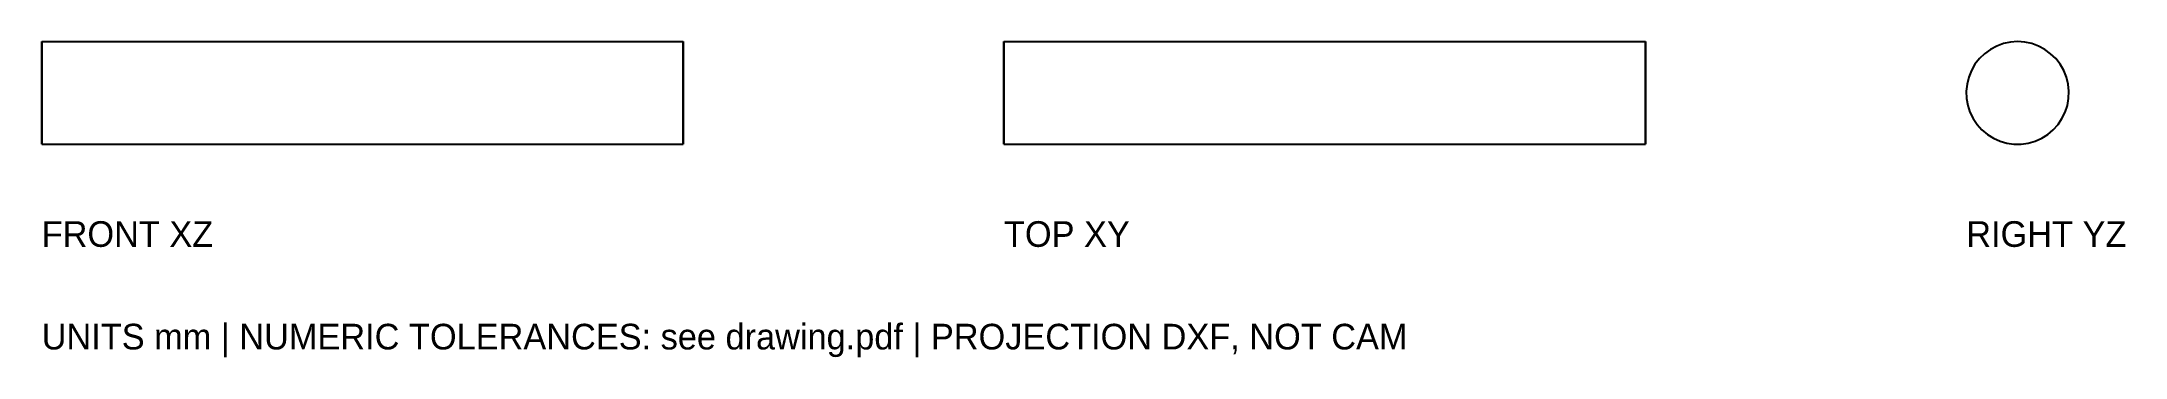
# Model space of a CAD drawing. Header units: millimetres. Extents: x 0 to 162, y -17 to 8.
import ezdxf

# ---------------------------------------------------------------- set-up
doc = ezdxf.new("R2010")
doc.units = ezdxf.units.MM
for name, color, linetype in [('VIEW_1_HIDDEN', 8, 'Continuous'), ('VIEW_1_VISIBLE', 7, 'Continuous'), ('VIEW_2_HIDDEN', 8, 'Continuous'), ('VIEW_2_VISIBLE', 7, 'Continuous'), ('VIEW_3_HIDDEN', 8, 'Continuous'), ('VIEW_3_VISIBLE', 7, 'Continuous')]:
    doc.layers.add(name, color=color, linetype=linetype)

msp = doc.modelspace()

# ---------------------------------------------------------------- linework, layer by layer
at = {"layer": 'VIEW_1_HIDDEN'}
for points in [[(0, 0), (0, 0.1), (0, 0.4), (0, 0.87), (0, 1.51), (0, 2.26), (0, 3.11), (0, 4), (0, 4.89), (0, 5.74), (0, 6.49), (0, 7.13), (0, 7.6), (0, 7.9), (0, 8)], [(50, 0), (50, 0.1), (50, 0.4), (50, 0.87), (50, 1.51), (50, 2.26), (50, 3.11), (50, 4), (50, 4.89), (50, 5.74), (50, 6.49), (50, 7.13), (50, 7.6), (50, 7.9), (50, 8)]]:
    msp.add_lwpolyline(points, dxfattribs=at)
at = {"layer": 'VIEW_1_VISIBLE'}
for points in [[(0, 8), (50, 8)], [(0, 8), (0, 7.9), (0, 7.6), (0, 7.13), (0, 6.49), (0, 5.74), (0, 4.89), (0, 4), (0, 3.11), (0, 2.26), (0, 1.51), (0, 0.87), (0, 0.4), (0, 0.1), (0, 0)], [(50, 8), (50, 7.9), (50, 7.6), (50, 7.13), (50, 6.49), (50, 5.74), (50, 4.89), (50, 4), (50, 3.11), (50, 2.26), (50, 1.51), (50, 0.87), (50, 0.4), (50, 0.1), (50, 0)], [(0, 0), (50, 0)]]:
    msp.add_lwpolyline(points, dxfattribs=at)
at = {"layer": 'VIEW_2_HIDDEN'}
for points in [[(75, 0), (75, 0.1), (75, 0.4), (75, 0.87), (75, 1.51), (75, 2.26), (75, 3.11), (75, 4), (75, 4.89), (75, 5.74), (75, 6.49), (75, 7.13), (75, 7.6), (75, 7.9), (75, 8)], [(125, 0), (125, 0.1), (125, 0.4), (125, 0.87), (125, 1.51), (125, 2.26), (125, 3.11), (125, 4), (125, 4.89), (125, 5.74), (125, 6.49), (125, 7.13), (125, 7.6), (125, 7.9), (125, 8)]]:
    msp.add_lwpolyline(points, dxfattribs=at)
at = {"layer": 'VIEW_2_VISIBLE'}
for points in [[(75, 8), (75, 7.97), (75, 7.9), (75, 7.78), (75, 7.6), (75, 7.39), (75, 7.13), (75, 6.83), (75, 6.49), (75, 6.13), (75, 5.74), (75, 5.32), (75, 4.89), (75, 4.45), (75, 4)], [(75, 8), (125, 8)], [(125, 8), (125, 7.97), (125, 7.9), (125, 7.78), (125, 7.6), (125, 7.39), (125, 7.13), (125, 6.83), (125, 6.49), (125, 6.13), (125, 5.74), (125, 5.32), (125, 4.89), (125, 4.45), (125, 4)], [(75, 4), (75, 3.55), (75, 3.11), (75, 2.68), (75, 2.26), (75, 1.87), (75, 1.51), (75, 1.17), (75, 0.87), (75, 0.61), (75, 0.4), (75, 0.22), (75, 0.1), (75, 0.03), (75, 0)], [(125, 4), (125, 3.55), (125, 3.11), (125, 2.68), (125, 2.26), (125, 1.87), (125, 1.51), (125, 1.17), (125, 0.87), (125, 0.61), (125, 0.4), (125, 0.22), (125, 0.1), (125, 0.03), (125, 0)], [(75, 0), (125, 0)]]:
    msp.add_lwpolyline(points, dxfattribs=at)
at = {"layer": 'VIEW_3_HIDDEN'}
msp.add_lwpolyline([(154, 8), (153.44, 7.96), (152.9, 7.85), (152.37, 7.65), (151.88, 7.39), (151.43, 7.06), (151.03, 6.68), (150.68, 6.24), (150.4, 5.75), (150.2, 5.24), (150.06, 4.69), (150, 4.14), (150.02, 3.58), (150.12, 3.03), (150.29, 2.5), (150.54, 2), (150.85, 1.54), (151.22, 1.12), (151.65, 0.76), (152.12, 0.47), (152.63, 0.24), (153.17, 0.09), (153.72, 0.01), (154.28, 0.01), (154.83, 0.09), (155.37, 0.24), (155.88, 0.47), (156.35, 0.76), (156.78, 1.12), (157.15, 1.54), (157.46, 2), (157.71, 2.5), (157.88, 3.03), (157.98, 3.58), (158, 4.14), (157.94, 4.69), (157.8, 5.24), (157.6, 5.75), (157.32, 6.24), (156.97, 6.68), (156.57, 7.06), (156.12, 7.39), (155.63, 7.65), (155.1, 7.85), (154.56, 7.96)], close=True, dxfattribs=at)
at = {"layer": 'VIEW_3_VISIBLE'}
msp.add_lwpolyline([(154, 8), (153.44, 7.96), (152.9, 7.85), (152.37, 7.65), (151.88, 7.39), (151.43, 7.06), (151.03, 6.68), (150.68, 6.24), (150.4, 5.75), (150.2, 5.24), (150.06, 4.69), (150, 4.14), (150.02, 3.58), (150.12, 3.03), (150.29, 2.5), (150.54, 2), (150.85, 1.54), (151.22, 1.12), (151.65, 0.76), (152.12, 0.47), (152.63, 0.24), (153.17, 0.09), (153.72, 0.01), (154.28, 0.01), (154.83, 0.09), (155.37, 0.24), (155.88, 0.47), (156.35, 0.76), (156.78, 1.12), (157.15, 1.54), (157.46, 2), (157.71, 2.5), (157.88, 3.03), (157.98, 3.58), (158, 4.14), (157.94, 4.69), (157.8, 5.24), (157.6, 5.75), (157.32, 6.24), (156.97, 6.68), (156.57, 7.06), (156.12, 7.39), (155.63, 7.65), (155.1, 7.85), (154.56, 7.96)], close=True, dxfattribs=at)

# ---------------------------------------------------------------- texts
for s, p in [('FRONT XZ', (0, -8)), ('TOP XY', (75, -8)), ('RIGHT YZ', (150, -8)), ('UNITS mm | NUMERIC TOLERANCES: see drawing.pdf | PROJECTION DXF, NOT CAM', (0, -16))]:
    msp.add_text(s, height=2).set_placement(p)

doc.saveas('drawing.dxf')
